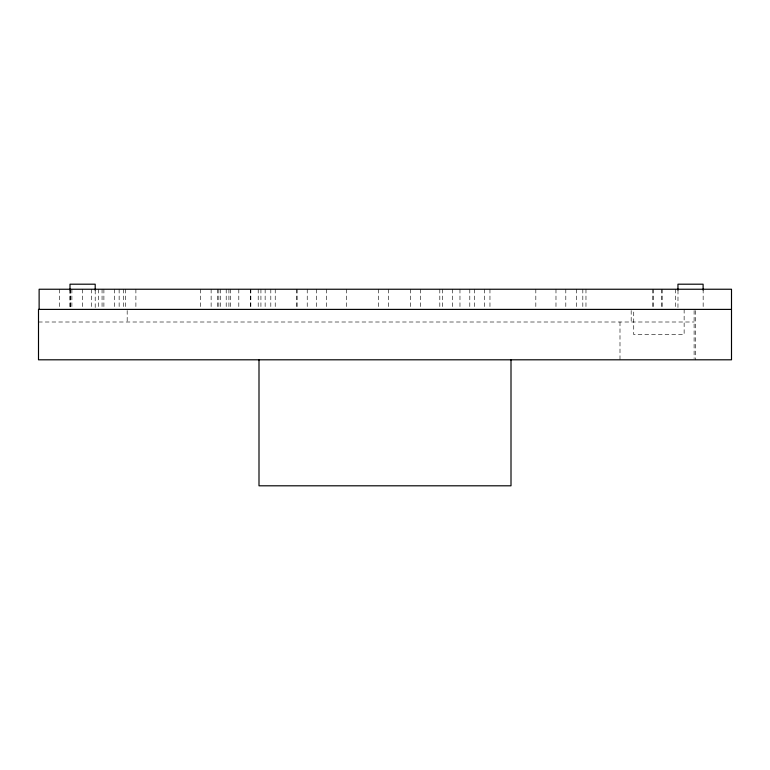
<?xml version="1.0" encoding="UTF-8"?>
<svg xmlns="http://www.w3.org/2000/svg" width="770" height="770" viewBox="0 0 770 770"><rect width="100%" height="100%" fill="white"/><g stroke="black" fill="none" stroke-linecap="round" stroke-linejoin="round"><path stroke-width="0.58" stroke-dasharray="3.85 2.89" d="M38.5 322.004L694.107 322.004M703.154 289.241L703.154 308.212M695.589 310.599L695.589 359.802M694.107 310.541L694.107 358.618M684.135 309.396L684.135 334.603L633.729 334.603L633.729 309.396M678.004 290.203L677.956 308.202M675.434 289.241L675.434 308.212M662.2 289.241L662.2 308.212M661.574 289.241L661.574 308.212M653.384 289.241L653.384 308.212M652.748 289.241L652.748 308.212M631.179 310.541L631.179 322.004M619.994 322.004L619.994 359.802M585.97 289.241L585.97 308.212M582.823 289.241L582.823 308.212M576.518 289.241L576.518 308.212M565.806 289.241L565.806 308.212M555.979 289.241L555.979 308.212M535.824 289.241L535.824 308.212M489.961 289.241L489.961 308.212M484.696 289.241L484.696 308.212M474.618 289.241L474.618 308.212M469.796 289.241L469.796 308.212M459.969 289.241L459.969 308.212M452.693 289.241L452.693 308.212M442.615 289.241L442.615 308.212M439.814 289.241L439.814 308.212M420.69 289.241L420.69 308.212M410.612 289.241L410.612 308.212M388.686 289.241L388.686 308.212M378.609 289.241L378.609 308.212M346.567 289.241L346.567 308.212M326.413 289.241L326.413 308.212M316.586 289.241L316.586 308.212M307.23 289.241L307.23 308.212M297.143 289.241L297.143 308.212M296.421 289.241L296.421 308.212M275.227 289.241L275.227 308.212M270.809 289.241L270.809 308.212M265.14 289.241L265.14 308.212M260.924 289.241L260.924 308.212M258.21 289.241L258.21 308.212M250.837 289.241L250.837 308.212M250.558 289.241L250.558 308.212M238.806 289.241L238.806 308.212M230.394 289.241L230.394 308.212M228.921 289.241L228.921 308.212M226.207 289.241L226.207 308.212M220.566 289.241L220.566 308.212M218.834 289.241L218.834 308.212M217.419 289.241L217.419 308.212M211.124 289.241L211.124 308.212M200.412 289.241L200.412 308.212M135.895 289.241L135.895 308.212M127.175 310.541L127.175 322.004M125.443 289.241L125.443 308.212M123.296 289.241L123.296 308.212M119.138 289.241L119.138 308.212M114.663 289.241L114.663 308.212M103.892 289.241L103.892 308.212M102.064 289.241L102.064 308.212M98.348 289.241L98.348 308.212M95.201 290.203L95.201 308.202M91.293 289.241L91.293 308.212M82.659 289.241L82.659 308.212M71.889 289.241L71.889 308.212M70.628 289.241L70.628 308.212M70.06 289.241L70.06 308.212L70.003 290.203M59.29 289.241L59.29 308.212"/><path stroke-width="1.16" d="M731.5 309.396L38.5 309.396L38.5 359.802L731.5 359.802L731.5 289.241L39.126 289.241L39.126 309.396M703.145 290.203L703.097 284.197L677.956 284.197L677.956 290.203M511.001 359.802L511.001 485.803L258.999 485.803L258.999 359.802M95.201 290.203L95.201 284.197L70.003 284.197L70.003 290.203"/></g></svg>
